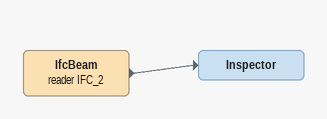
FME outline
IfcBeam (reader IFC_2)
    -> Inspector
Inspector
